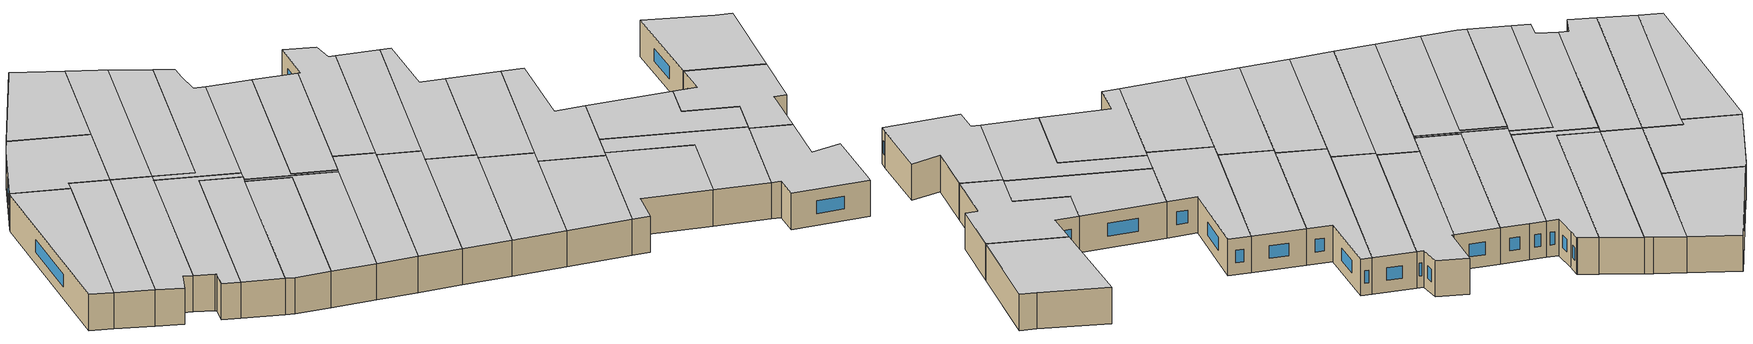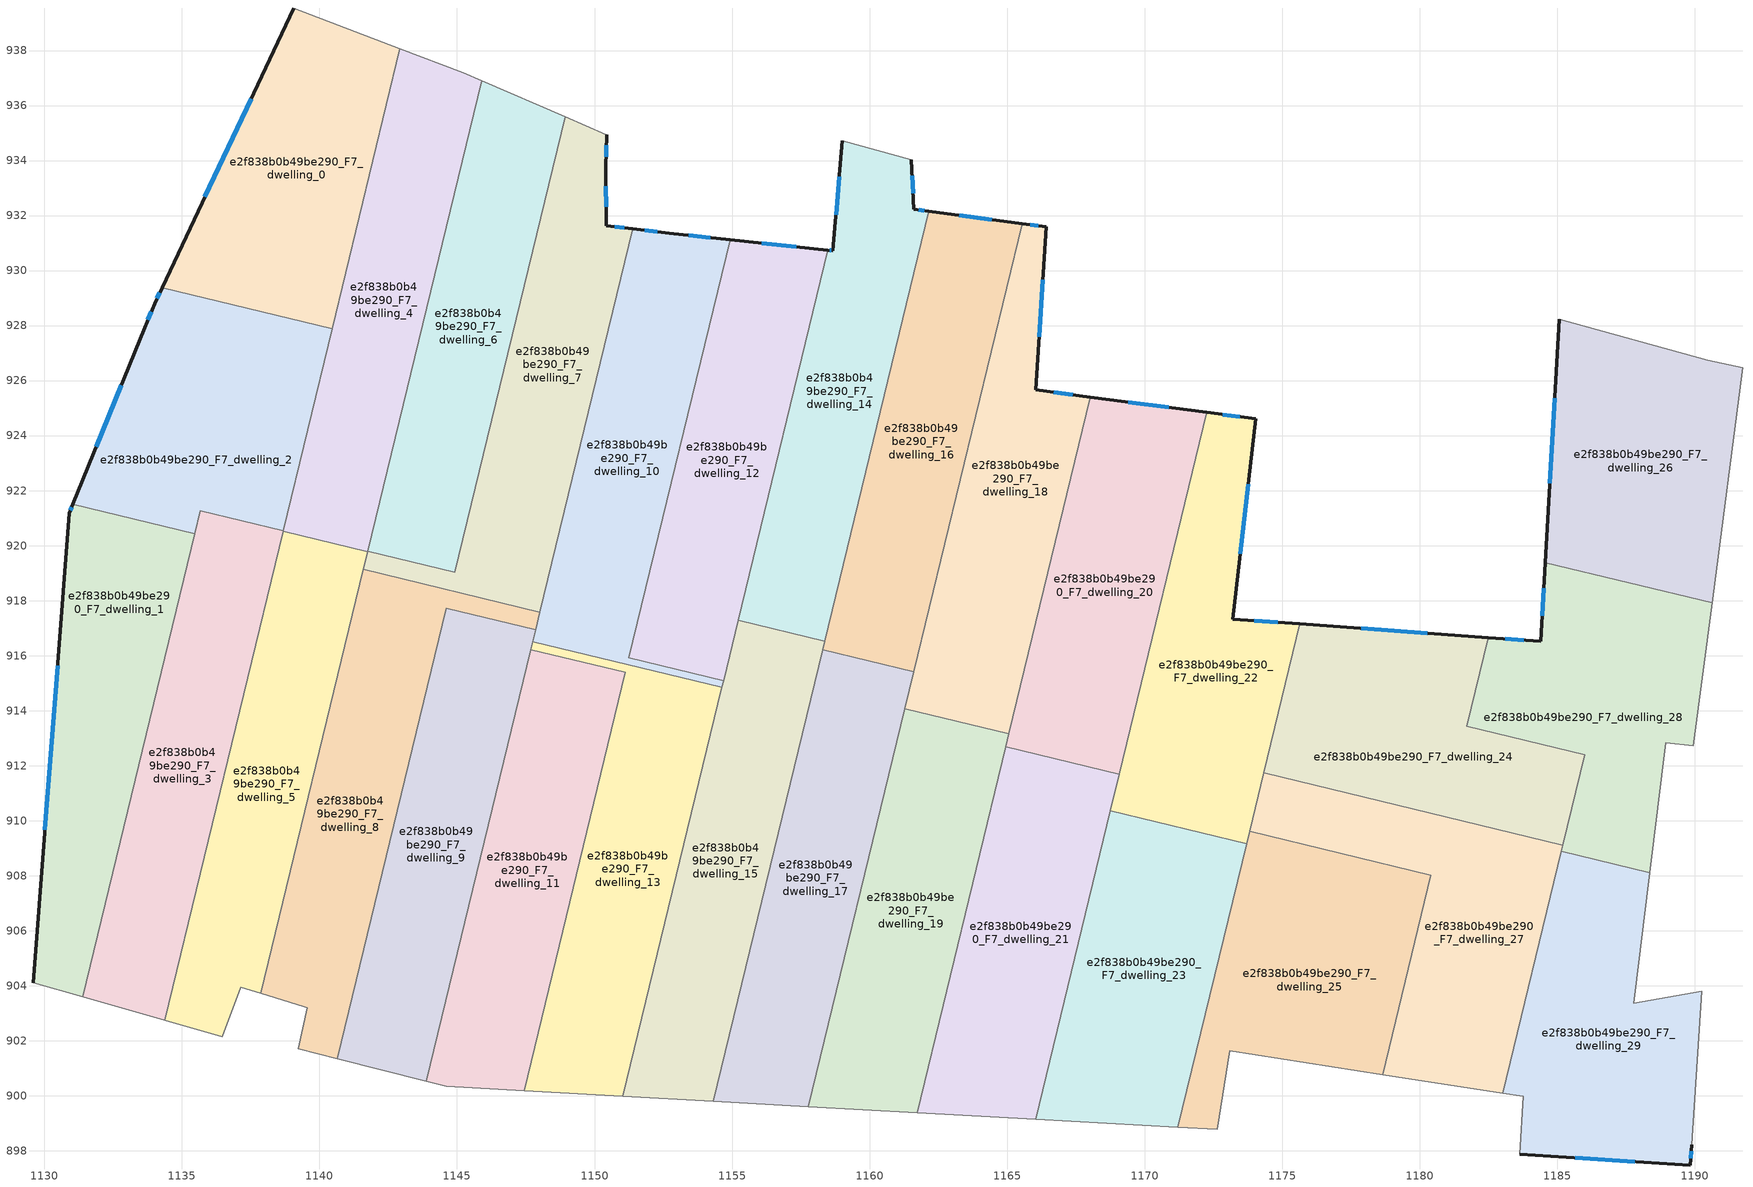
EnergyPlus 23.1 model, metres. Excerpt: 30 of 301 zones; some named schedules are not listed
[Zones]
e2f838b0b49be290_F7_dwelling_0
 floor to e2f838b0b49be290_F6_dwelling_0 (EU_floor_Construction): 1142.92,938.07 1140.46,927.88 1134.28,929.38 1139.07,939.55 z21
 wall outside (EU_wall_Construction): 1139.07,939.55 1134.28,929.38 z21:24
 wall to e2f838b0b49be290_F7_dwelling_2 (EU_wall_Construction): 1134.28,929.38 1140.46,927.88 z21:24
 wall adiabatic (EU_wall_Construction): 1142.92,938.07 1139.07,939.55 z21:24
 wall to e2f838b0b49be290_F7_dwelling_4 (EU_wall_Construction): 1140.46,927.88 1142.92,938.07 z21:24
 window (EU_Window_Construction): 1137.51,936.24 1135.84,932.69 z21.98:23.02
 ceiling to e2f838b0b49be290_F8_dwelling_0 (EU_floor_Construction): 1140.46,927.88 1142.92,938.07 1139.07,939.55 1134.28,929.38 z24
e2f838b0b49be290_F7_dwelling_1
 floor to e2f838b0b49be290_F6_dwelling_1 (EU_floor_Construction): 1135.47,920.44 1131.39,903.59 1129.59,904.11 1130.9,921.18 1131.04,921.51 z21
 wall outside (EU_wall_Construction): 1131.04,921.51 1130.9,921.18 1129.59,904.11 z21:24
 wall to e2f838b0b49be290_F7_dwelling_2 (EU_wall_Construction): 1135.47,920.44 1131.04,921.51 z21:24
 wall adiabatic (EU_wall_Construction): 1129.59,904.11 1131.39,903.59 z21:24
 wall to e2f838b0b49be290_F7_dwelling_3 (EU_wall_Construction): 1131.39,903.59 1135.47,920.44 z21:24
 window (EU_Window_Construction): 1130.48,915.63 1130.02,909.66 / 1130.99,921.4 1130.95,921.29 z21.98:23.02
 ceiling to e2f838b0b49be290_F8_dwelling_1 (EU_floor_Construction): 1131.39,903.59 1135.47,920.44 1131.04,921.51 1130.9,921.18 1129.59,904.11 z24
e2f838b0b49be290_F7_dwelling_10
 floor to e2f838b0b49be290_F6_dwelling_10 (EU_floor_Construction): 1154.93,931.12 1151.25,915.92 1154.69,915.09 1154.63,914.84 1147.75,916.51 1151.39,931.52 1152.71,931.36 z21
 wall outside (EU_wall_Construction): 1154.93,931.12 1152.71,931.36 1151.39,931.52 z21:24
 wall to e2f838b0b49be290_F7_dwelling_12 (EU_wall_Construction): 1154.69,915.09 1151.25,915.92 1154.93,931.12 z21:24
 wall to e2f838b0b49be290_F7_dwelling_13 (EU_wall_Construction): 1147.75,916.51 1154.63,914.84 z21:24
 wall to e2f838b0b49be290_F7_dwelling_7 (EU_wall_Construction): 1151.39,931.52 1148.01,917.58 z21:24
 wall to e2f838b0b49be290_F7_dwelling_15 (EU_wall_Construction): 1154.63,914.84 1154.69,915.09 z21:24
 wall to e2f838b0b49be290_F7_dwelling_8 (EU_wall_Construction): 1148.01,917.58 1147.86,916.94 z21:24
 wall to e2f838b0b49be290_F7_dwelling_9 (EU_wall_Construction): 1147.86,916.94 1147.75,916.51 z21:24
 window (EU_Window_Construction): 1154.21,931.2 1153.43,931.28 / 1152.28,931.41 1151.82,931.46 z21.98:23.02
 ceiling to e2f838b0b49be290_F8_dwelling_10 (EU_floor_Construction): 1154.63,914.84 1154.69,915.09 1151.25,915.92 1154.93,931.12 1152.71,931.36 1151.39,931.52 1147.75,916.51 z24
e2f838b0b49be290_F7_dwelling_11
 floor to e2f838b0b49be290_F6_dwelling_11 (EU_floor_Construction): 1151.12,915.39 1147.44,900.18 1144.6,900.34 1143.88,900.52 1147.69,916.22 z21
 wall adiabatic (EU_wall_Construction): 1143.88,900.52 1144.6,900.34 1147.44,900.18 z21:24
 wall to e2f838b0b49be290_F7_dwelling_13 (EU_wall_Construction): 1147.44,900.18 1151.12,915.39 1147.69,916.22 z21:24
 wall to e2f838b0b49be290_F7_dwelling_9 (EU_wall_Construction): 1147.69,916.22 1143.88,900.52 z21:24
 ceiling to e2f838b0b49be290_F8_dwelling_11 (EU_floor_Construction): 1147.44,900.18 1151.12,915.39 1147.69,916.22 1143.88,900.52 1144.6,900.34 z24
e2f838b0b49be290_F7_dwelling_12
 floor to e2f838b0b49be290_F6_dwelling_12 (EU_floor_Construction): 1158.48,930.75 1154.69,915.09 1151.25,915.92 1154.93,931.12 z21
 wall outside (EU_wall_Construction): 1158.48,930.75 1154.93,931.12 z21:24
 wall to e2f838b0b49be290_F7_dwelling_14 (EU_wall_Construction): 1155.22,917.28 1158.48,930.75 z21:24
 wall to e2f838b0b49be290_F7_dwelling_15 (EU_wall_Construction): 1154.69,915.09 1155.22,917.28 z21:24
 window (EU_Window_Construction): 1157.33,930.87 1156.09,931 z21.98:23.02
 ceiling to e2f838b0b49be290_F8_dwelling_12 (EU_floor_Construction): 1154.69,915.09 1158.48,930.75 1154.93,931.12 1151.25,915.92 z24
e2f838b0b49be290_F7_dwelling_13
 floor to e2f838b0b49be290_F6_dwelling_13 (EU_floor_Construction): 1154.63,914.84 1151.03,899.98 1147.44,900.18 1151.12,915.39 1147.69,916.22 1147.75,916.51 z21
 wall adiabatic (EU_wall_Construction): 1147.44,900.18 1151.03,899.98 z21:24
 wall to e2f838b0b49be290_F7_dwelling_15 (EU_wall_Construction): 1151.03,899.98 1154.63,914.84 z21:24
 wall to e2f838b0b49be290_F7_dwelling_9 (EU_wall_Construction): 1147.75,916.51 1147.69,916.22 z21:24
 ceiling to e2f838b0b49be290_F8_dwelling_13 (EU_floor_Construction): 1151.03,899.98 1154.63,914.84 1147.75,916.51 1147.69,916.22 1151.12,915.39 1147.44,900.18 z24
e2f838b0b49be290_F7_dwelling_14
 floor to e2f838b0b49be290_F6_dwelling_14 (EU_floor_Construction): 1161.52,934.03 1161.61,932.23 1162.16,932.16 1158.37,916.51 1155.22,917.28 1158.48,930.75 1158.67,930.73 1159.01,934.72 z21
 wall outside (EU_wall_Construction): 1162.16,932.16 1161.61,932.23 1161.52,934.03 / 1159.01,934.72 1158.67,930.73 1158.48,930.75 z21:24
 wall to e2f838b0b49be290_F7_dwelling_15 (EU_wall_Construction): 1155.22,917.28 1158.37,916.51 z21:24
 wall adiabatic (EU_wall_Construction): 1161.52,934.03 1159.01,934.72 z21:24
 wall to e2f838b0b49be290_F7_dwelling_16 (EU_wall_Construction): 1158.37,916.51 1162.16,932.16 z21:24
 window (EU_Window_Construction): 1161.58,932.81 1161.55,933.44 / 1161.98,932.18 1161.79,932.2 / 1158.61,930.73 1158.55,930.74 / 1158.9,933.42 1158.78,932.03 z21.98:23.02
 ceiling to e2f838b0b49be290_F8_dwelling_14 (EU_floor_Construction): 1158.37,916.51 1162.16,932.16 1161.61,932.23 1161.52,934.03 1159.01,934.72 1158.67,930.73 1158.48,930.75 1155.22,917.28 z24
e2f838b0b49be290_F7_dwelling_15
 floor to e2f838b0b49be290_F6_dwelling_15 (EU_floor_Construction): 1158.37,916.51 1154.32,899.8 1151.03,899.98 1155.22,917.28 z21
 wall adiabatic (EU_wall_Construction): 1151.03,899.98 1154.32,899.8 z21:24
 wall to e2f838b0b49be290_F7_dwelling_17 (EU_wall_Construction): 1154.32,899.8 1158.3,916.22 z21:24
 wall to e2f838b0b49be290_F7_dwelling_16 (EU_wall_Construction): 1158.3,916.22 1158.37,916.52 z21:24
 ceiling to e2f838b0b49be290_F8_dwelling_15 (EU_floor_Construction): 1154.32,899.8 1158.37,916.51 1155.22,917.28 1151.03,899.98 z24
e2f838b0b49be290_F7_dwelling_16
 floor to e2f838b0b49be290_F6_dwelling_16 (EU_floor_Construction): 1165.56,931.71 1161.61,915.42 1158.3,916.22 1162.16,932.16 z21
 wall outside (EU_wall_Construction): 1165.56,931.71 1162.16,932.16 z21:24
 wall to e2f838b0b49be290_F7_dwelling_17 (EU_wall_Construction): 1158.3,916.22 1161.61,915.42 z21:24
 wall to e2f838b0b49be290_F7_dwelling_18 (EU_wall_Construction): 1161.61,915.42 1165.56,931.71 z21:24
 window (EU_Window_Construction): 1164.45,931.86 1163.27,932.01 z21.98:23.02
 ceiling to e2f838b0b49be290_F8_dwelling_16 (EU_floor_Construction): 1161.61,915.42 1165.56,931.71 1162.16,932.16 1158.3,916.22 z24
e2f838b0b49be290_F7_dwelling_17
 floor to e2f838b0b49be290_F6_dwelling_17 (EU_floor_Construction): 1161.61,915.42 1157.78,899.61 1154.32,899.8 1158.3,916.22 z21
 wall adiabatic (EU_wall_Construction): 1154.32,899.8 1157.78,899.61 z21:24
 wall to e2f838b0b49be290_F7_dwelling_19 (EU_wall_Construction): 1157.78,899.61 1161.28,914.07 z21:24
 wall to e2f838b0b49be290_F7_dwelling_18 (EU_wall_Construction): 1161.28,914.07 1161.61,915.42 z21:24
 ceiling to e2f838b0b49be290_F8_dwelling_17 (EU_floor_Construction): 1157.78,899.61 1161.61,915.42 1158.3,916.22 1154.32,899.8 z24
e2f838b0b49be290_F7_dwelling_18
 floor to e2f838b0b49be290_F6_dwelling_18 (EU_floor_Construction): 1166.42,931.6 1166.05,925.66 1168.03,925.4 1165.06,913.15 1161.28,914.07 1165.56,931.71 z21
 wall outside (EU_wall_Construction): 1168.03,925.4 1166.05,925.66 1166.42,931.6 1165.56,931.71 z21:24
 wall to e2f838b0b49be290_F7_dwelling_19 (EU_wall_Construction): 1161.28,914.07 1165.06,913.15 z21:24
 wall to e2f838b0b49be290_F7_dwelling_20 (EU_wall_Construction): 1165.06,913.15 1168.03,925.4 z21:24
 window (EU_Window_Construction): 1166.14,931.63 1165.84,931.67 / 1166.17,927.59 1166.3,929.67 / 1167.39,925.48 1166.69,925.57 z21.98:23.02
 ceiling to e2f838b0b49be290_F8_dwelling_18 (EU_floor_Construction): 1165.06,913.15 1168.03,925.4 1166.05,925.66 1166.42,931.6 1165.56,931.71 1161.28,914.07 z24
e2f838b0b49be290_F7_dwelling_19
 floor to e2f838b0b49be290_F6_dwelling_19 (EU_floor_Construction): 1165.06,913.15 1161.73,899.38 1157.78,899.61 1161.28,914.07 z21
 wall adiabatic (EU_wall_Construction): 1157.78,899.61 1161.73,899.38 z21:24
 wall to e2f838b0b49be290_F7_dwelling_21 (EU_wall_Construction): 1161.73,899.38 1164.95,912.69 z21:24
 wall to e2f838b0b49be290_F7_dwelling_20 (EU_wall_Construction): 1164.95,912.69 1165.06,913.15 z21:24
 ceiling to e2f838b0b49be290_F8_dwelling_19 (EU_floor_Construction): 1161.73,899.38 1165.06,913.15 1161.28,914.07 1157.78,899.61 z24
e2f838b0b49be290_F7_dwelling_2
 floor to e2f838b0b49be290_F6_dwelling_2 (EU_floor_Construction): 1140.46,927.88 1138.68,920.53 1135.67,921.26 1135.47,920.44 1131.04,921.51 1133.64,927.92 1134,928.8 1134.28,929.38 z21
 wall outside (EU_wall_Construction): 1134.28,929.38 1134,928.8 1133.64,927.92 1131.04,921.51 z21:24
 wall to e2f838b0b49be290_F7_dwelling_3 (EU_wall_Construction): 1135.47,920.44 1135.67,921.26 1138.68,920.53 z21:24
 wall to e2f838b0b49be290_F7_dwelling_4 (EU_wall_Construction): 1138.68,920.53 1140.46,927.88 z21:24
 window (EU_Window_Construction): 1132.79,925.83 1131.88,923.59 / 1133.88,928.51 1133.76,928.2 / 1134.19,929.19 1134.09,928.99 z21.98:23.02
 ceiling to e2f838b0b49be290_F8_dwelling_2 (EU_floor_Construction): 1138.68,920.53 1140.46,927.88 1134.28,929.38 1134,928.8 1133.64,927.92 1131.04,921.51 1135.47,920.44 1135.67,921.26 z24
e2f838b0b49be290_F7_dwelling_20
 floor to e2f838b0b49be290_F6_dwelling_20 (EU_floor_Construction): 1172.26,924.84 1169.07,911.69 1164.95,912.69 1168.03,925.4 z21
 wall outside (EU_wall_Construction): 1172.26,924.84 1168.03,925.4 z21:24
 wall to e2f838b0b49be290_F7_dwelling_21 (EU_wall_Construction): 1164.95,912.69 1169.07,911.69 z21:24
 wall to e2f838b0b49be290_F7_dwelling_22 (EU_wall_Construction): 1169.07,911.69 1172.26,924.84 z21:24
 window (EU_Window_Construction): 1170.88,925.02 1169.4,925.22 z21.98:23.02
 ceiling to e2f838b0b49be290_F8_dwelling_20 (EU_floor_Construction): 1169.07,911.69 1172.26,924.84 1168.03,925.4 1164.95,912.69 z24
e2f838b0b49be290_F7_dwelling_21
 floor to e2f838b0b49be290_F6_dwelling_21 (EU_floor_Construction): 1169.07,911.69 1166.04,899.15 1161.73,899.38 1164.95,912.69 z21
 wall adiabatic (EU_wall_Construction): 1161.73,899.38 1166.04,899.15 z21:24
 wall to e2f838b0b49be290_F7_dwelling_23 (EU_wall_Construction): 1166.04,899.15 1168.75,910.36 z21:24
 wall to e2f838b0b49be290_F7_dwelling_22 (EU_wall_Construction): 1168.75,910.36 1169.08,911.69 z21:24
 ceiling to e2f838b0b49be290_F8_dwelling_21 (EU_floor_Construction): 1166.04,899.15 1169.07,911.69 1164.95,912.69 1161.73,899.38 z24
e2f838b0b49be290_F7_dwelling_22
 floor to e2f838b0b49be290_F6_dwelling_22 (EU_floor_Construction): 1174.04,924.61 1173.2,917.33 1175.65,917.15 1173.71,909.16 1168.75,910.36 1172.26,924.84 z21
 wall outside (EU_wall_Construction): 1175.65,917.15 1173.2,917.33 1174.04,924.61 1172.26,924.84 z21:24
 wall to e2f838b0b49be290_F7_dwelling_23 (EU_wall_Construction): 1168.75,910.36 1173.71,909.16 z21:24
 wall to e2f838b0b49be290_F7_dwelling_24 (EU_wall_Construction): 1174.34,911.74 1175.65,917.15 z21:24
 wall to e2f838b0b49be290_F7_dwelling_27 (EU_wall_Construction): 1173.82,909.62 1174.33,911.74 z21:24
 wall to e2f838b0b49be290_F7_dwelling_25 (EU_wall_Construction): 1173.71,909.16 1173.82,909.62 z21:24
 window (EU_Window_Construction): 1173.46,924.68 1172.84,924.76 / 1173.47,919.7 1173.77,922.24 / 1174.85,917.21 1174,917.27 z21.98:23.02
 ceiling to e2f838b0b49be290_F8_dwelling_22 (EU_floor_Construction): 1173.71,909.16 1175.65,917.15 1173.2,917.33 1174.04,924.61 1172.26,924.84 1168.75,910.36 z24
e2f838b0b49be290_F7_dwelling_23
 floor to e2f838b0b49be290_F6_dwelling_23 (EU_floor_Construction): 1173.71,909.16 1171.21,898.86 1166.04,899.15 1168.75,910.36 z21
 wall adiabatic (EU_wall_Construction): 1166.04,899.15 1171.21,898.86 z21:24
 wall to e2f838b0b49be290_F7_dwelling_25 (EU_wall_Construction): 1171.21,898.86 1173.71,909.16 z21:24
 ceiling to e2f838b0b49be290_F8_dwelling_23 (EU_floor_Construction): 1171.21,898.86 1173.71,909.16 1168.75,910.36 1166.04,899.15 z24
e2f838b0b49be290_F7_dwelling_24
 floor to e2f838b0b49be290_F6_dwelling_24 (EU_floor_Construction): 1182.5,916.66 1181.72,913.43 1186,912.39 1185.2,909.11 1174.33,911.74 1175.65,917.15 z21
 wall outside (EU_wall_Construction): 1182.5,916.66 1175.65,917.15 z21:24
 wall to e2f838b0b49be290_F7_dwelling_28 (EU_wall_Construction): 1185.2,909.11 1186,912.39 1181.72,913.43 1182.5,916.66 z21:24
 wall to e2f838b0b49be290_F7_dwelling_27 (EU_wall_Construction): 1174.33,911.74 1185.2,909.11 z21:24
 window (EU_Window_Construction): 1180.27,916.82 1177.88,916.99 z21.98:23.02
 ceiling to e2f838b0b49be290_F8_dwelling_24 (EU_floor_Construction): 1185.2,909.11 1186,912.39 1181.72,913.43 1182.5,916.66 1175.65,917.15 1174.33,911.74 z24
e2f838b0b49be290_F7_dwelling_25
 floor to e2f838b0b49be290_F6_dwelling_25 (EU_floor_Construction): 1180.41,908.02 1178.65,900.77 1173.1,901.62 1172.64,898.78 1171.21,898.86 1173.82,909.62 z21
 wall to e2f838b0b49be290_F7_dwelling_27 (EU_wall_Construction): 1178.65,900.77 1180.41,908.02 1173.82,909.62 z21:24
 wall adiabatic (EU_wall_Construction): 1171.21,898.86 1172.64,898.78 1173.1,901.62 1178.65,900.77 z21:24
 ceiling to e2f838b0b49be290_F8_dwelling_25 (EU_floor_Construction): 1178.65,900.77 1180.41,908.02 1173.82,909.62 1171.21,898.86 1172.64,898.78 1173.1,901.62 z24
e2f838b0b49be290_F7_dwelling_26
 floor to e2f838b0b49be290_F6_dwelling_26 (EU_floor_Construction): 1191.75,926.47 1190.64,917.92 1184.57,919.38 1185.08,928.23 1190.48,926.75 z21
 wall outside (EU_wall_Construction): 1185.08,928.23 1184.57,919.38 z21:24
 wall adiabatic (EU_wall_Construction): 1190.64,917.92 1191.75,926.47 1190.48,926.75 1185.08,928.23 z21:24
 wall to e2f838b0b49be290_F7_dwelling_28 (EU_wall_Construction): 1184.57,919.38 1190.64,917.92 z21:24
 window (EU_Window_Construction): 1184.92,925.35 1184.74,922.26 z21.98:23.02
 ceiling to e2f838b0b49be290_F8_dwelling_26 (EU_floor_Construction): 1190.64,917.92 1191.75,926.47 1190.48,926.75 1185.08,928.23 1184.57,919.38 z24
e2f838b0b49be290_F7_dwelling_27
 floor to e2f838b0b49be290_F6_dwelling_27 (EU_floor_Construction): 1185.2,909.11 1183.02,900.09 1178.65,900.77 1180.41,908.02 1173.82,909.62 1174.33,911.74 z21
 wall adiabatic (EU_wall_Construction): 1178.65,900.77 1183.02,900.09 z21:24
 wall to e2f838b0b49be290_F7_dwelling_29 (EU_wall_Construction): 1183.02,900.09 1185.15,908.89 z21:24
 wall to e2f838b0b49be290_F7_dwelling_28 (EU_wall_Construction): 1185.15,908.89 1185.2,909.11 z21:24
 ceiling to e2f838b0b49be290_F8_dwelling_27 (EU_floor_Construction): 1183.02,900.09 1185.2,909.11 1174.33,911.74 1173.82,909.62 1180.41,908.02 1178.65,900.77 z24
e2f838b0b49be290_F7_dwelling_28
 floor to e2f838b0b49be290_F6_dwelling_28 (EU_floor_Construction): 1190.64,917.92 1189.96,912.72 1188.95,912.83 1188.37,908.11 1185.15,908.89 1186,912.39 1181.72,913.43 1182.5,916.66 1184.41,916.52 1184.57,919.38 z21
 wall outside (EU_wall_Construction): 1184.57,919.38 1184.41,916.52 1182.5,916.66 z21:24
 wall adiabatic (EU_wall_Construction): 1188.37,908.11 1188.95,912.83 1189.96,912.72 1190.64,917.92 z21:24
 wall to e2f838b0b49be290_F7_dwelling_29 (EU_wall_Construction): 1185.15,908.89 1188.37,908.11 z21:24
 window (EU_Window_Construction): 1183.79,916.56 1183.12,916.61 / 1184.52,918.45 1184.46,917.45 z21.98:23.02
 ceiling to e2f838b0b49be290_F8_dwelling_28 (EU_floor_Construction): 1188.37,908.11 1188.95,912.83 1189.96,912.72 1190.64,917.92 1184.57,919.38 1184.41,916.52 1182.5,916.66 1181.72,913.43 1186,912.39 1185.15,908.89 z24
e2f838b0b49be290_F7_dwelling_29
 floor to e2f838b0b49be290_F6_dwelling_29 (EU_floor_Construction): 1188.37,908.11 1187.79,903.35 1190.26,903.8 1189.89,898.21 1189.84,897.48 1183.65,897.87 1183.77,899.98 1183.02,900.09 1185.15,908.89 z21
 wall outside (EU_wall_Construction): 1183.65,897.87 1189.84,897.48 1189.89,898.21 z21:24
 wall adiabatic (EU_wall_Construction): 1189.89,898.21 1190.26,903.8 1187.79,903.35 1188.37,908.11 / 1183.02,900.09 1183.77,899.98 1183.65,897.87 z21:24
 window (EU_Window_Construction): 1189.86,897.72 1189.87,897.97 / 1185.66,897.74 1187.83,897.6 z21.98:23.02
 ceiling to e2f838b0b49be290_F8_dwelling_29 (EU_floor_Construction): 1189.84,897.48 1189.89,898.21 1190.26,903.8 1187.79,903.35 1188.37,908.11 1185.15,908.89 1183.02,900.09 1183.77,899.98 1183.65,897.87 z24
e2f838b0b49be290_F7_dwelling_3
 floor to e2f838b0b49be290_F6_dwelling_3 (EU_floor_Construction): 1138.68,920.53 1134.37,902.74 1131.39,903.59 1135.67,921.26 z21
 wall adiabatic (EU_wall_Construction): 1131.39,903.59 1134.37,902.74 z21:24
 wall to e2f838b0b49be290_F7_dwelling_5 (EU_wall_Construction): 1134.37,902.74 1138.67,920.53 z21:24
 ceiling to e2f838b0b49be290_F8_dwelling_3 (EU_floor_Construction): 1134.37,902.74 1138.68,920.53 1135.67,921.26 1131.39,903.59 z24
e2f838b0b49be290_F7_dwelling_4
 floor to e2f838b0b49be290_F6_dwelling_4 (EU_floor_Construction): 1145.22,937.19 1145.9,936.9 1141.75,919.78 1138.68,920.53 1142.92,938.07 z21
 wall adiabatic (EU_wall_Construction): 1145.9,936.9 1145.22,937.19 1142.92,938.07 z21:24
 wall to e2f838b0b49be290_F7_dwelling_5 (EU_wall_Construction): 1138.68,920.53 1141.75,919.78 z21:24
 wall to e2f838b0b49be290_F7_dwelling_6 (EU_wall_Construction): 1141.75,919.8 1145.9,936.9 z21:24
 wall to e2f838b0b49be290_F7_dwelling_7 (EU_wall_Construction): 1141.75,919.78 1141.75,919.8 z21:24
 ceiling to e2f838b0b49be290_F8_dwelling_4 (EU_floor_Construction): 1141.75,919.78 1145.9,936.9 1145.22,937.19 1142.92,938.07 1138.68,920.53 z24
e2f838b0b49be290_F7_dwelling_5
 floor to e2f838b0b49be290_F6_dwelling_5 (EU_floor_Construction): 1141.75,919.78 1137.86,903.72 1137.13,903.94 1136.46,902.14 1134.37,902.74 1138.68,920.53 z21
 wall adiabatic (EU_wall_Construction): 1134.37,902.74 1136.46,902.14 1137.13,903.94 1137.86,903.72 z21:24
 wall to e2f838b0b49be290_F7_dwelling_8 (EU_wall_Construction): 1137.86,903.72 1141.59,919.14 z21:24
 wall to e2f838b0b49be290_F7_dwelling_7 (EU_wall_Construction): 1141.59,919.14 1141.75,919.78 z21:24
 ceiling to e2f838b0b49be290_F8_dwelling_5 (EU_floor_Construction): 1137.86,903.72 1141.75,919.78 1138.68,920.53 1134.37,902.74 1136.46,902.14 1137.13,903.94 z24
e2f838b0b49be290_F7_dwelling_6
 floor to e2f838b0b49be290_F6_dwelling_6 (EU_floor_Construction): 1148.93,935.59 1144.92,919.03 1141.75,919.8 1145.9,936.9 z21
 wall to e2f838b0b49be290_F7_dwelling_7 (EU_wall_Construction): 1141.75,919.8 1144.92,919.03 1148.93,935.59 z21:24
 wall adiabatic (EU_wall_Construction): 1148.93,935.59 1145.9,936.9 z21:24
 ceiling to e2f838b0b49be290_F8_dwelling_6 (EU_floor_Construction): 1144.92,919.03 1148.93,935.59 1145.9,936.9 1141.75,919.8 z24
e2f838b0b49be290_F7_dwelling_7
 floor to e2f838b0b49be290_F6_dwelling_7 (EU_floor_Construction): 1150.44,934.94 1150.41,933.76 1150.43,931.63 1151.39,931.52 1148.02,917.58 1141.59,919.14 1141.75,919.8 1144.92,919.03 1148.93,935.59 1150.43,934.94 z21
 wall outside (EU_wall_Construction): 1151.39,931.52 1150.43,931.63 1150.41,933.76 1150.44,934.94 z21:24
 wall adiabatic (EU_wall_Construction): 1150.44,934.94 1150.43,934.94 1148.93,935.59 z21:24
 wall to e2f838b0b49be290_F7_dwelling_8 (EU_wall_Construction): 1141.59,919.14 1148.02,917.58 z21:24
 window (EU_Window_Construction): 1150.42,934.14 1150.43,934.55 / 1150.42,932.32 1150.42,933.07 / 1151.08,931.55 1150.74,931.59 z21.98:23.02
 ceiling to e2f838b0b49be290_F8_dwelling_7 (EU_floor_Construction): 1148.02,917.58 1151.39,931.52 1150.43,931.63 1150.41,933.76 1150.44,934.94 1150.43,934.94 1148.93,935.59 1144.92,919.03 1141.75,919.8 1141.59,919.14 z24
e2f838b0b49be290_F7_dwelling_8
 floor to e2f838b0b49be290_F6_dwelling_8 (EU_floor_Construction): 1148.02,917.58 1147.86,916.94 1144.61,917.73 1140.64,901.34 1139.23,901.7 1139.56,903.2 1139.45,903.23 1137.86,903.72 1141.59,919.14 z21
 wall adiabatic (EU_wall_Construction): 1137.86,903.72 1139.45,903.23 1139.56,903.2 1139.23,901.7 1140.64,901.34 z21:24
 wall to e2f838b0b49be290_F7_dwelling_9 (EU_wall_Construction): 1140.64,901.34 1144.61,917.73 1147.86,916.94 z21:24
 ceiling to e2f838b0b49be290_F8_dwelling_8 (EU_floor_Construction): 1140.64,901.34 1144.61,917.73 1147.86,916.94 1148.02,917.58 1141.59,919.14 1137.86,903.72 1139.45,903.23 1139.56,903.2 1139.23,901.7 z24
e2f838b0b49be290_F7_dwelling_9
 floor to e2f838b0b49be290_F6_dwelling_9 (EU_floor_Construction): 1147.86,916.94 1143.88,900.52 1140.64,901.34 1144.61,917.73 z21
 wall adiabatic (EU_wall_Construction): 1140.64,901.34 1143.88,900.52 z21:24
 ceiling to e2f838b0b49be290_F8_dwelling_9 (EU_floor_Construction): 1143.88,900.52 1147.86,916.94 1144.61,917.73 1140.64,901.34 z24
[Building]
EU S2 Campaign: North Axis=0; Terrain=City; Solar Distribution=FullExterior
[Site:Location]
Bologna: Latitude=44.5; Longitude=11.25; Time Zone=1; Elevation=37
[SizingPeriod:WeatherFileDays]
AnnualSizingPeriod: Begin Month=1; Begin Day of Month=1; End Month=12; End Day of Month=31; Day of Week for Start Day=Monday; Use Weather File Daylight Saving Period=No; Use Weather File Rain and Snow Indicators=No
[MATERIAL]
EU_InternalMass_Material: Roughness=MediumRough; Thickness=0.1; Conductivity=1; Density=1800; Specific Heat=900; Thermal Absorptance=0.9; Solar Absorptance=0.7; Visible Absorptance=0.7
[MATERIAL:NOMASS] Roughness=MediumRough; Thermal Absorptance=0.9; Solar Absorptance=0.7; Visible Absorptance=0.7
Name | Thermal Resistance
EU_wall_NoMass | 0.905828
EU_floor_NoMass | 0.67114
[WINDOWMATERIAL:SIMPLEGLAZINGSYSTEM]
EU_Window_SimpleGlazing: UFactor=4.52486; Solar Heat Gain Coefficient=0.85; Visible Transmittance=0.85
[CONSTRUCTION]
EU_wall_Construction: EU_wall_NoMass
EU_floor_Construction: EU_floor_NoMass
EU_Window_Construction: EU_Window_SimpleGlazing
EU_InternalMass_Construction: EU_InternalMass_Material
[ZONE] Type=1; Multiplier=1; Ceiling Height=autocalculate; Floor Area=autocalculate; Part of Total Floor Area=Yes
Name | Volume
e2f838b0b49be290_F7_dwelling_0; e2f838b0b49be290_F7_dwelling_2 | 169.373
e2f838b0b49be290_F7_dwelling_1 | 169.365
e2f838b0b49be290_F7_dwelling_10 | 168.926
e2f838b0b49be290_F7_dwelling_11 | 169.351
e2f838b0b49be290_F7_dwelling_12 | 168.511
e2f838b0b49be290_F7_dwelling_13 | 168.913
e2f838b0b49be290_F7_dwelling_14 | 170.202
e2f838b0b49be290_F7_dwelling_15 | 170.205
e2f838b0b49be290_F7_dwelling_16 | 169.418
e2f838b0b49be290_F7_dwelling_17 | 169.406
e2f838b0b49be290_F7_dwelling_18 | 169.361
e2f838b0b49be290_F7_dwelling_19 | 169.372
e2f838b0b49be290_F7_dwelling_20; e2f838b0b49be290_F7_dwelling_3 | 169.356
e2f838b0b49be290_F7_dwelling_21 | 169.353
e2f838b0b49be290_F7_dwelling_22 | 169.386
e2f838b0b49be290_F7_dwelling_23 | 169.389
e2f838b0b49be290_F7_dwelling_24 | 169.354
e2f838b0b49be290_F7_dwelling_25 | 169.174
e2f838b0b49be290_F7_dwelling_26 | 169.477
e2f838b0b49be290_F7_dwelling_27 | 169.378
e2f838b0b49be290_F7_dwelling_28 | 169.463
e2f838b0b49be290_F7_dwelling_29 | 169.367
e2f838b0b49be290_F7_dwelling_4 | 169.371
e2f838b0b49be290_F7_dwelling_5 | 169.342
e2f838b0b49be290_F7_dwelling_6 | 169.381
e2f838b0b49be290_F7_dwelling_7 | 169.375
e2f838b0b49be290_F7_dwelling_8 | 169.402
e2f838b0b49be290_F7_dwelling_9 | 169.412
[INTERNALMASS] Construction=EU_InternalMass_Construction
Name | Zone or ZoneList | Surface Area
e2f838b0b49be290_F7_dwelling_0_EU_InternalMass | e2f838b0b49be290_F7_dwelling_0 | 56.4556
e2f838b0b49be290_F7_dwelling_1_EU_InternalMass | e2f838b0b49be290_F7_dwelling_1 | 56.4551
e2f838b0b49be290_F7_dwelling_2_EU_InternalMass | e2f838b0b49be290_F7_dwelling_2 | 56.4577
e2f838b0b49be290_F7_dwelling_3_EU_InternalMass | e2f838b0b49be290_F7_dwelling_3 | 56.4525
e2f838b0b49be290_F7_dwelling_4_EU_InternalMass | e2f838b0b49be290_F7_dwelling_4 | 56.4571
e2f838b0b49be290_F7_dwelling_5_EU_InternalMass | e2f838b0b49be290_F7_dwelling_5 | 56.448
e2f838b0b49be290_F7_dwelling_6_EU_InternalMass | e2f838b0b49be290_F7_dwelling_6 | 56.4598
e2f838b0b49be290_F7_dwelling_7_EU_InternalMass | e2f838b0b49be290_F7_dwelling_7 | 56.4582
e2f838b0b49be290_F7_dwelling_8_EU_InternalMass | e2f838b0b49be290_F7_dwelling_8 | 56.4675
e2f838b0b49be290_F7_dwelling_9_EU_InternalMass | e2f838b0b49be290_F7_dwelling_9 | 56.4724
e2f838b0b49be290_F7_dwelling_10_EU_InternalMass | e2f838b0b49be290_F7_dwelling_10 | 56.3092
e2f838b0b49be290_F7_dwelling_11_EU_InternalMass | e2f838b0b49be290_F7_dwelling_11 | 56.4505
e2f838b0b49be290_F7_dwelling_12_EU_InternalMass | e2f838b0b49be290_F7_dwelling_12 | 56.1702
e2f838b0b49be290_F7_dwelling_13_EU_InternalMass | e2f838b0b49be290_F7_dwelling_13 | 56.304
e2f838b0b49be290_F7_dwelling_14_EU_InternalMass | e2f838b0b49be290_F7_dwelling_14 | 56.7323
e2f838b0b49be290_F7_dwelling_15_EU_InternalMass | e2f838b0b49be290_F7_dwelling_15 | 56.7351
e2f838b0b49be290_F7_dwelling_16_EU_InternalMass | e2f838b0b49be290_F7_dwelling_16 | 56.473
e2f838b0b49be290_F7_dwelling_17_EU_InternalMass | e2f838b0b49be290_F7_dwelling_17 | 56.4689
e2f838b0b49be290_F7_dwelling_18_EU_InternalMass | e2f838b0b49be290_F7_dwelling_18 | 56.4544
e2f838b0b49be290_F7_dwelling_19_EU_InternalMass | e2f838b0b49be290_F7_dwelling_19 | 56.4571
e2f838b0b49be290_F7_dwelling_20_EU_InternalMass | e2f838b0b49be290_F7_dwelling_20 | 56.4512
e2f838b0b49be290_F7_dwelling_21_EU_InternalMass | e2f838b0b49be290_F7_dwelling_21 | 56.4509
e2f838b0b49be290_F7_dwelling_22_EU_InternalMass | e2f838b0b49be290_F7_dwelling_22 | 56.4617
e2f838b0b49be290_F7_dwelling_23_EU_InternalMass | e2f838b0b49be290_F7_dwelling_23 | 56.464
e2f838b0b49be290_F7_dwelling_24_EU_InternalMass | e2f838b0b49be290_F7_dwelling_24 | 56.4503
e2f838b0b49be290_F7_dwelling_25_EU_InternalMass | e2f838b0b49be290_F7_dwelling_25 | 56.3913
e2f838b0b49be290_F7_dwelling_26_EU_InternalMass | e2f838b0b49be290_F7_dwelling_26 | 56.4942
e2f838b0b49be290_F7_dwelling_27_EU_InternalMass | e2f838b0b49be290_F7_dwelling_27 | 56.4581
e2f838b0b49be290_F7_dwelling_28_EU_InternalMass | e2f838b0b49be290_F7_dwelling_28 | 56.4877
e2f838b0b49be290_F7_dwelling_29_EU_InternalMass | e2f838b0b49be290_F7_dwelling_29 | 56.4551
[OTHEREQUIPMENT] Fuel Type=Electricity; Design Level Calculation Method=Watts/Area; Power per Zone Floor Area=1; Fraction Latent=0; Fraction Radiant=0; Fraction Lost=0; Carbon Dioxide Generation Rate=0; EndUse Subcategory=EU_Step8_InternalGains
Name | Zone or ZoneList or Space or SpaceList | Schedule
EU_Step8_InternalGain_e2f838b0b49be290_F7_dwelling_0_f000 | e2f838b0b49be290_F7_dwelling_0 | EU_Step8_GainSchedule_e2f838b0b49be290_F7_dwelling_0_f000
EU_Step8_InternalGain_e2f838b0b49be290_F7_dwelling_1_f000 | e2f838b0b49be290_F7_dwelling_1 | EU_Step8_GainSchedule_e2f838b0b49be290_F7_dwelling_1_f000
EU_Step8_InternalGain_e2f838b0b49be290_F7_dwelling_2_f000 | e2f838b0b49be290_F7_dwelling_2 | EU_Step8_GainSchedule_e2f838b0b49be290_F7_dwelling_2_f000
EU_Step8_InternalGain_e2f838b0b49be290_F7_dwelling_3_f000 | e2f838b0b49be290_F7_dwelling_3 | EU_Step8_GainSchedule_e2f838b0b49be290_F7_dwelling_3_f000
EU_Step8_InternalGain_e2f838b0b49be290_F7_dwelling_4_f000 | e2f838b0b49be290_F7_dwelling_4 | EU_Step8_GainSchedule_e2f838b0b49be290_F7_dwelling_4_f000
EU_Step8_InternalGain_e2f838b0b49be290_F7_dwelling_5_f000 | e2f838b0b49be290_F7_dwelling_5 | EU_Step8_GainSchedule_e2f838b0b49be290_F7_dwelling_5_f000
EU_Step8_InternalGain_e2f838b0b49be290_F7_dwelling_6_f000 | e2f838b0b49be290_F7_dwelling_6 | EU_Step8_GainSchedule_e2f838b0b49be290_F7_dwelling_6_f000
EU_Step8_InternalGain_e2f838b0b49be290_F7_dwelling_7_f000 | e2f838b0b49be290_F7_dwelling_7 | EU_Step8_GainSchedule_e2f838b0b49be290_F7_dwelling_7_f000
EU_Step8_InternalGain_e2f838b0b49be290_F7_dwelling_8_f000 | e2f838b0b49be290_F7_dwelling_8 | EU_Step8_GainSchedule_e2f838b0b49be290_F7_dwelling_8_f000
EU_Step8_InternalGain_e2f838b0b49be290_F7_dwelling_9_f000 | e2f838b0b49be290_F7_dwelling_9 | EU_Step8_GainSchedule_e2f838b0b49be290_F7_dwelling_9_f000
EU_Step8_InternalGain_e2f838b0b49be290_F7_dwelling_10_f000 | e2f838b0b49be290_F7_dwelling_10 | EU_Step8_GainSchedule_e2f838b0b49be290_F7_dwelling_10_f000
EU_Step8_InternalGain_e2f838b0b49be290_F7_dwelling_11_f000 | e2f838b0b49be290_F7_dwelling_11 | EU_Step8_GainSchedule_e2f838b0b49be290_F7_dwelling_11_f000
EU_Step8_InternalGain_e2f838b0b49be290_F7_dwelling_12_f000 | e2f838b0b49be290_F7_dwelling_12 | EU_Step8_GainSchedule_e2f838b0b49be290_F7_dwelling_12_f000
EU_Step8_InternalGain_e2f838b0b49be290_F7_dwelling_13_f000 | e2f838b0b49be290_F7_dwelling_13 | EU_Step8_GainSchedule_e2f838b0b49be290_F7_dwelling_13_f000
EU_Step8_InternalGain_e2f838b0b49be290_F7_dwelling_14_f000 | e2f838b0b49be290_F7_dwelling_14 | EU_Step8_GainSchedule_e2f838b0b49be290_F7_dwelling_14_f000
EU_Step8_InternalGain_e2f838b0b49be290_F7_dwelling_15_f000 | e2f838b0b49be290_F7_dwelling_15 | EU_Step8_GainSchedule_e2f838b0b49be290_F7_dwelling_15_f000
EU_Step8_InternalGain_e2f838b0b49be290_F7_dwelling_16_f000 | e2f838b0b49be290_F7_dwelling_16 | EU_Step8_GainSchedule_e2f838b0b49be290_F7_dwelling_16_f000
EU_Step8_InternalGain_e2f838b0b49be290_F7_dwelling_17_f000 | e2f838b0b49be290_F7_dwelling_17 | EU_Step8_GainSchedule_e2f838b0b49be290_F7_dwelling_17_f000
EU_Step8_InternalGain_e2f838b0b49be290_F7_dwelling_18_f000 | e2f838b0b49be290_F7_dwelling_18 | EU_Step8_GainSchedule_e2f838b0b49be290_F7_dwelling_18_f000
EU_Step8_InternalGain_e2f838b0b49be290_F7_dwelling_19_f000 | e2f838b0b49be290_F7_dwelling_19 | EU_Step8_GainSchedule_e2f838b0b49be290_F7_dwelling_19_f000
EU_Step8_InternalGain_e2f838b0b49be290_F7_dwelling_20_f000 | e2f838b0b49be290_F7_dwelling_20 | EU_Step8_GainSchedule_e2f838b0b49be290_F7_dwelling_20_f000
EU_Step8_InternalGain_e2f838b0b49be290_F7_dwelling_21_f000 | e2f838b0b49be290_F7_dwelling_21 | EU_Step8_GainSchedule_e2f838b0b49be290_F7_dwelling_21_f000
EU_Step8_InternalGain_e2f838b0b49be290_F7_dwelling_22_f000 | e2f838b0b49be290_F7_dwelling_22 | EU_Step8_GainSchedule_e2f838b0b49be290_F7_dwelling_22_f000
EU_Step8_InternalGain_e2f838b0b49be290_F7_dwelling_23_f000 | e2f838b0b49be290_F7_dwelling_23 | EU_Step8_GainSchedule_e2f838b0b49be290_F7_dwelling_23_f000
EU_Step8_InternalGain_e2f838b0b49be290_F7_dwelling_24_f000 | e2f838b0b49be290_F7_dwelling_24 | EU_Step8_GainSchedule_e2f838b0b49be290_F7_dwelling_24_f000
EU_Step8_InternalGain_e2f838b0b49be290_F7_dwelling_25_f000 | e2f838b0b49be290_F7_dwelling_25 | EU_Step8_GainSchedule_e2f838b0b49be290_F7_dwelling_25_f000
EU_Step8_InternalGain_e2f838b0b49be290_F7_dwelling_26_f000 | e2f838b0b49be290_F7_dwelling_26 | EU_Step8_GainSchedule_e2f838b0b49be290_F7_dwelling_26_f000
EU_Step8_InternalGain_e2f838b0b49be290_F7_dwelling_27_f000 | e2f838b0b49be290_F7_dwelling_27 | EU_Step8_GainSchedule_e2f838b0b49be290_F7_dwelling_27_f000
EU_Step8_InternalGain_e2f838b0b49be290_F7_dwelling_28_f000 | e2f838b0b49be290_F7_dwelling_28 | EU_Step8_GainSchedule_e2f838b0b49be290_F7_dwelling_28_f000
EU_Step8_InternalGain_e2f838b0b49be290_F7_dwelling_29_f000 | e2f838b0b49be290_F7_dwelling_29 | EU_Step8_GainSchedule_e2f838b0b49be290_F7_dwelling_29_f000
[ZONEVENTILATION:DESIGNFLOWRATE] Schedule=EU_AlwaysOn; Design Flow Rate Calculation Method=AirChanges/Hour; Air Changes per Hour=0.73129; Ventilation Type=Natural; Fan Pressure Rise=0; Fan Total Efficiency=1; Constant Term Coefficient=1; Temperature Term Coefficient=0; Velocity Term Coefficient=0; Velocity Squared Term Coefficient=0; Minimum Indoor Temperature=-100; Maximum Indoor Temperature=100; Delta Temperature=-100; Minimum Outdoor Temperature=-100; Maximum Outdoor Temperature=100; Maximum Wind Speed=40
Name | Zone or ZoneList or Space or SpaceList
EU_ConstantAir_e2f838b0b49be290_F7_dwelling_0 | e2f838b0b49be290_F7_dwelling_0
EU_ConstantAir_e2f838b0b49be290_F7_dwelling_1 | e2f838b0b49be290_F7_dwelling_1
EU_ConstantAir_e2f838b0b49be290_F7_dwelling_2 | e2f838b0b49be290_F7_dwelling_2
EU_ConstantAir_e2f838b0b49be290_F7_dwelling_3 | e2f838b0b49be290_F7_dwelling_3
EU_ConstantAir_e2f838b0b49be290_F7_dwelling_4 | e2f838b0b49be290_F7_dwelling_4
EU_ConstantAir_e2f838b0b49be290_F7_dwelling_5 | e2f838b0b49be290_F7_dwelling_5
EU_ConstantAir_e2f838b0b49be290_F7_dwelling_6 | e2f838b0b49be290_F7_dwelling_6
EU_ConstantAir_e2f838b0b49be290_F7_dwelling_7 | e2f838b0b49be290_F7_dwelling_7
EU_ConstantAir_e2f838b0b49be290_F7_dwelling_8 | e2f838b0b49be290_F7_dwelling_8
EU_ConstantAir_e2f838b0b49be290_F7_dwelling_9 | e2f838b0b49be290_F7_dwelling_9
EU_ConstantAir_e2f838b0b49be290_F7_dwelling_10 | e2f838b0b49be290_F7_dwelling_10
EU_ConstantAir_e2f838b0b49be290_F7_dwelling_11 | e2f838b0b49be290_F7_dwelling_11
EU_ConstantAir_e2f838b0b49be290_F7_dwelling_12 | e2f838b0b49be290_F7_dwelling_12
EU_ConstantAir_e2f838b0b49be290_F7_dwelling_13 | e2f838b0b49be290_F7_dwelling_13
EU_ConstantAir_e2f838b0b49be290_F7_dwelling_14 | e2f838b0b49be290_F7_dwelling_14
EU_ConstantAir_e2f838b0b49be290_F7_dwelling_15 | e2f838b0b49be290_F7_dwelling_15
EU_ConstantAir_e2f838b0b49be290_F7_dwelling_16 | e2f838b0b49be290_F7_dwelling_16
EU_ConstantAir_e2f838b0b49be290_F7_dwelling_17 | e2f838b0b49be290_F7_dwelling_17
EU_ConstantAir_e2f838b0b49be290_F7_dwelling_18 | e2f838b0b49be290_F7_dwelling_18
EU_ConstantAir_e2f838b0b49be290_F7_dwelling_19 | e2f838b0b49be290_F7_dwelling_19
EU_ConstantAir_e2f838b0b49be290_F7_dwelling_20 | e2f838b0b49be290_F7_dwelling_20
EU_ConstantAir_e2f838b0b49be290_F7_dwelling_21 | e2f838b0b49be290_F7_dwelling_21
EU_ConstantAir_e2f838b0b49be290_F7_dwelling_22 | e2f838b0b49be290_F7_dwelling_22
EU_ConstantAir_e2f838b0b49be290_F7_dwelling_23 | e2f838b0b49be290_F7_dwelling_23
EU_ConstantAir_e2f838b0b49be290_F7_dwelling_24 | e2f838b0b49be290_F7_dwelling_24
EU_ConstantAir_e2f838b0b49be290_F7_dwelling_25 | e2f838b0b49be290_F7_dwelling_25
EU_ConstantAir_e2f838b0b49be290_F7_dwelling_26 | e2f838b0b49be290_F7_dwelling_26
EU_ConstantAir_e2f838b0b49be290_F7_dwelling_27 | e2f838b0b49be290_F7_dwelling_27
EU_ConstantAir_e2f838b0b49be290_F7_dwelling_28 | e2f838b0b49be290_F7_dwelling_28
EU_ConstantAir_e2f838b0b49be290_F7_dwelling_29 | e2f838b0b49be290_F7_dwelling_29
[HVACTEMPLATE:ZONE:IDEALLOADSAIRSYSTEM] System Availability Schedule=EU_AlwaysOn; Maximum Heating Supply Air Temperature=50; Minimum Cooling Supply Air Temperature=13; Maximum Heating Supply Air Humidity Ratio=0.0156; Minimum Cooling Supply Air Humidity Ratio=0.0077; Heating Limit=NoLimit; Cooling Limit=NoLimit; Heating Availability Schedule=EU_AlwaysOn; Cooling Availability Schedule=EU_CoolingOff; Dehumidification Control Type=ConstantSensibleHeatRatio; Cooling Sensible Heat Ratio=0.7; Dehumidification Setpoint=60; Humidification Control Type=None; Humidification Setpoint=30; Outdoor Air Method=None; Outdoor Air Flow Rate per Person=0.00944; Outdoor Air Flow Rate per Zone Floor Area=0; Outdoor Air Flow Rate per Zone=0; Demand Controlled Ventilation Type=None; Outdoor Air Economizer Type=NoEconomizer; Heat Recovery Type=None; Sensible Heat Recovery Effectiveness=0.7; Latent Heat Recovery Effectiveness=0.65
Name | Template Thermostat
e2f838b0b49be290_F7_dwelling_0 | EU_HeatOnly_e2f838b0b49be290_F7_dwelling_0
e2f838b0b49be290_F7_dwelling_1 | EU_HeatOnly_e2f838b0b49be290_F7_dwelling_1
e2f838b0b49be290_F7_dwelling_2 | EU_HeatOnly_e2f838b0b49be290_F7_dwelling_2
e2f838b0b49be290_F7_dwelling_3 | EU_HeatOnly_e2f838b0b49be290_F7_dwelling_3
e2f838b0b49be290_F7_dwelling_4 | EU_HeatOnly_e2f838b0b49be290_F7_dwelling_4
e2f838b0b49be290_F7_dwelling_5 | EU_HeatOnly_e2f838b0b49be290_F7_dwelling_5
e2f838b0b49be290_F7_dwelling_6 | EU_HeatOnly_e2f838b0b49be290_F7_dwelling_6
e2f838b0b49be290_F7_dwelling_7 | EU_HeatOnly_e2f838b0b49be290_F7_dwelling_7
e2f838b0b49be290_F7_dwelling_8 | EU_HeatOnly_e2f838b0b49be290_F7_dwelling_8
e2f838b0b49be290_F7_dwelling_9 | EU_HeatOnly_e2f838b0b49be290_F7_dwelling_9
e2f838b0b49be290_F7_dwelling_10 | EU_HeatOnly_e2f838b0b49be290_F7_dwelling_10
e2f838b0b49be290_F7_dwelling_11 | EU_HeatOnly_e2f838b0b49be290_F7_dwelling_11
e2f838b0b49be290_F7_dwelling_12 | EU_HeatOnly_e2f838b0b49be290_F7_dwelling_12
e2f838b0b49be290_F7_dwelling_13 | EU_HeatOnly_e2f838b0b49be290_F7_dwelling_13
e2f838b0b49be290_F7_dwelling_14 | EU_HeatOnly_e2f838b0b49be290_F7_dwelling_14
e2f838b0b49be290_F7_dwelling_15 | EU_HeatOnly_e2f838b0b49be290_F7_dwelling_15
e2f838b0b49be290_F7_dwelling_16 | EU_HeatOnly_e2f838b0b49be290_F7_dwelling_16
e2f838b0b49be290_F7_dwelling_17 | EU_HeatOnly_e2f838b0b49be290_F7_dwelling_17
e2f838b0b49be290_F7_dwelling_18 | EU_HeatOnly_e2f838b0b49be290_F7_dwelling_18
e2f838b0b49be290_F7_dwelling_19 | EU_HeatOnly_e2f838b0b49be290_F7_dwelling_19
e2f838b0b49be290_F7_dwelling_20 | EU_HeatOnly_e2f838b0b49be290_F7_dwelling_20
e2f838b0b49be290_F7_dwelling_21 | EU_HeatOnly_e2f838b0b49be290_F7_dwelling_21
e2f838b0b49be290_F7_dwelling_22 | EU_HeatOnly_e2f838b0b49be290_F7_dwelling_22
e2f838b0b49be290_F7_dwelling_23 | EU_HeatOnly_e2f838b0b49be290_F7_dwelling_23
e2f838b0b49be290_F7_dwelling_24 | EU_HeatOnly_e2f838b0b49be290_F7_dwelling_24
e2f838b0b49be290_F7_dwelling_25 | EU_HeatOnly_e2f838b0b49be290_F7_dwelling_25
e2f838b0b49be290_F7_dwelling_26 | EU_HeatOnly_e2f838b0b49be290_F7_dwelling_26
e2f838b0b49be290_F7_dwelling_27 | EU_HeatOnly_e2f838b0b49be290_F7_dwelling_27
e2f838b0b49be290_F7_dwelling_28 | EU_HeatOnly_e2f838b0b49be290_F7_dwelling_28
e2f838b0b49be290_F7_dwelling_29 | EU_HeatOnly_e2f838b0b49be290_F7_dwelling_29
[SIZING:ZONE] Zone Cooling Design Supply Air Temperature Input Method=SupplyAirTemperature; Zone Cooling Design Supply Air Temperature=13; Zone Heating Design Supply Air Temperature Input Method=SupplyAirTemperature; Zone Heating Design Supply Air Temperature=50; Zone Cooling Design Supply Air Humidity Ratio=0.008; Zone Heating Design Supply Air Humidity Ratio=0.008; Cooling Design Air Flow Method=DesignDay; Cooling Design Air Flow Rate=0; Cooling Minimum Air Flow per Zone Floor Area=0.000762; Cooling Minimum Air Flow=0; Cooling Minimum Air Flow Fraction=0.2; Heating Design Air Flow Method=DesignDay; Heating Design Air Flow Rate=0; Heating Maximum Air Flow per Zone Floor Area=0.002032; Heating Maximum Air Flow=0.141576; Heating Maximum Air Flow Fraction=0.3; Account for Dedicated Outdoor Air System=No; Dedicated Outdoor Air System Control Strategy=NeutralSupplyAir; Dedicated Outdoor Air Low Setpoint Temperature for Design=autosize; Dedicated Outdoor Air High Setpoint Temperature for Design=autosize; Zone Load Sizing Method=Sensible Load Only No Latent Load; Zone Latent Cooling Design Supply Air Humidity Ratio Input Method=HumidityRatioDifference; Zone Cooling Design Supply Air Humidity Ratio Difference=0.005; Zone Latent Heating Design Supply Air Humidity Ratio Input Method=HumidityRatioDifference; Zone Humidification Design Supply Air Humidity Ratio Difference=0.005
e2f838b0b49be290_F7_dwelling_0; e2f838b0b49be290_F7_dwelling_1; e2f838b0b49be290_F7_dwelling_2; e2f838b0b49be290_F7_dwelling_3; e2f838b0b49be290_F7_dwelling_4; e2f838b0b49be290_F7_dwelling_5; e2f838b0b49be290_F7_dwelling_6; e2f838b0b49be290_F7_dwelling_7; e2f838b0b49be290_F7_dwelling_8; e2f838b0b49be290_F7_dwelling_9; e2f838b0b49be290_F7_dwelling_10; e2f838b0b49be290_F7_dwelling_11; e2f838b0b49be290_F7_dwelling_12; e2f838b0b49be290_F7_dwelling_13; e2f838b0b49be290_F7_dwelling_14; e2f838b0b49be290_F7_dwelling_15; e2f838b0b49be290_F7_dwelling_16; e2f838b0b49be290_F7_dwelling_17; e2f838b0b49be290_F7_dwelling_18; e2f838b0b49be290_F7_dwelling_19; e2f838b0b49be290_F7_dwelling_20; e2f838b0b49be290_F7_dwelling_21; e2f838b0b49be290_F7_dwelling_22; e2f838b0b49be290_F7_dwelling_23; e2f838b0b49be290_F7_dwelling_24; e2f838b0b49be290_F7_dwelling_25; e2f838b0b49be290_F7_dwelling_26; e2f838b0b49be290_F7_dwelling_27; e2f838b0b49be290_F7_dwelling_28; e2f838b0b49be290_F7_dwelling_29
[SCHEDULE:FILE] Column Number=1; Rows to Skip at Top=0; Number of Hours of Data=8760; Column Separator=Comma; Interpolate to Timestep=No; Minutes per Item=60; Adjust Schedule for Daylight Savings=Yes
Name | File
EU_Step8_GainSchedule_e2f838b0b49be290_F7_dwelling_0_f000 | ../../schedules/e2f838b0b49be290/e2f838b0b49be290_F7_dwelling_0_f000_gain.csv
EU_Step8_GainSchedule_e2f838b0b49be290_F7_dwelling_1_f000 | ../../schedules/e2f838b0b49be290/e2f838b0b49be290_F7_dwelling_1_f000_gain.csv
EU_Step8_GainSchedule_e2f838b0b49be290_F7_dwelling_2_f000 | ../../schedules/e2f838b0b49be290/e2f838b0b49be290_F7_dwelling_2_f000_gain.csv
EU_Step8_GainSchedule_e2f838b0b49be290_F7_dwelling_3_f000 | ../../schedules/e2f838b0b49be290/e2f838b0b49be290_F7_dwelling_3_f000_gain.csv
EU_Step8_GainSchedule_e2f838b0b49be290_F7_dwelling_4_f000 | ../../schedules/e2f838b0b49be290/e2f838b0b49be290_F7_dwelling_4_f000_gain.csv
EU_Step8_GainSchedule_e2f838b0b49be290_F7_dwelling_5_f000 | ../../schedules/e2f838b0b49be290/e2f838b0b49be290_F7_dwelling_5_f000_gain.csv
EU_Step8_GainSchedule_e2f838b0b49be290_F7_dwelling_6_f000 | ../../schedules/e2f838b0b49be290/e2f838b0b49be290_F7_dwelling_6_f000_gain.csv
EU_Step8_GainSchedule_e2f838b0b49be290_F7_dwelling_7_f000 | ../../schedules/e2f838b0b49be290/e2f838b0b49be290_F7_dwelling_7_f000_gain.csv
EU_Step8_GainSchedule_e2f838b0b49be290_F7_dwelling_8_f000 | ../../schedules/e2f838b0b49be290/e2f838b0b49be290_F7_dwelling_8_f000_gain.csv
EU_Step8_GainSchedule_e2f838b0b49be290_F7_dwelling_9_f000 | ../../schedules/e2f838b0b49be290/e2f838b0b49be290_F7_dwelling_9_f000_gain.csv
EU_Step8_GainSchedule_e2f838b0b49be290_F7_dwelling_10_f000 | ../../schedules/e2f838b0b49be290/e2f838b0b49be290_F7_dwelling_10_f000_gain.csv
EU_Step8_GainSchedule_e2f838b0b49be290_F7_dwelling_11_f000 | ../../schedules/e2f838b0b49be290/e2f838b0b49be290_F7_dwelling_11_f000_gain.csv
EU_Step8_GainSchedule_e2f838b0b49be290_F7_dwelling_12_f000 | ../../schedules/e2f838b0b49be290/e2f838b0b49be290_F7_dwelling_12_f000_gain.csv
EU_Step8_GainSchedule_e2f838b0b49be290_F7_dwelling_13_f000 | ../../schedules/e2f838b0b49be290/e2f838b0b49be290_F7_dwelling_13_f000_gain.csv
